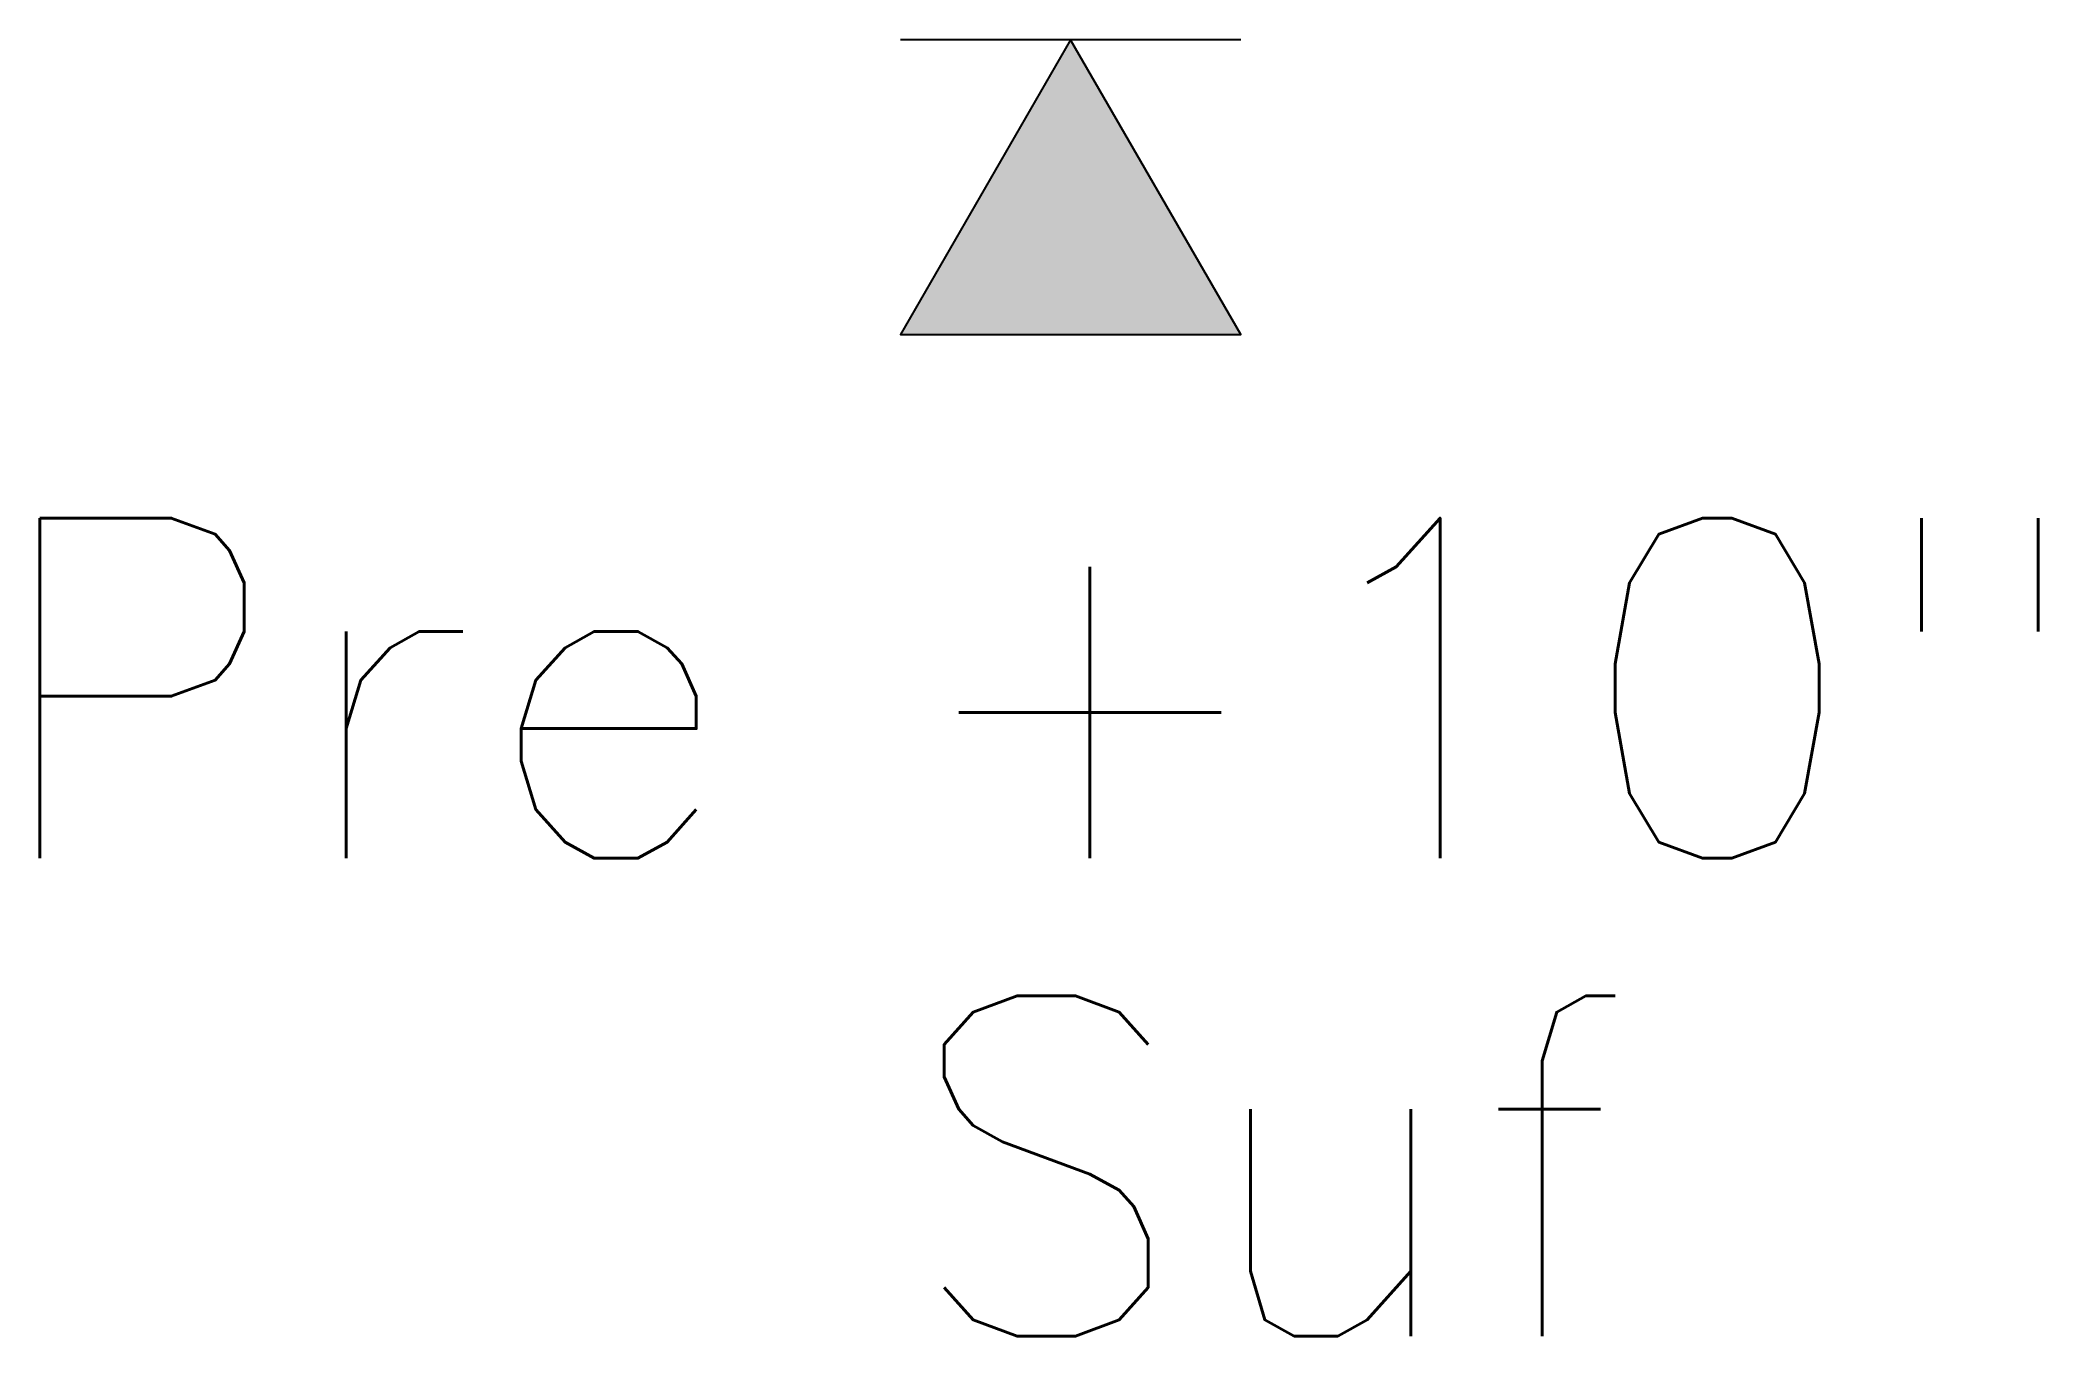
# Model space of a CAD drawing. Header units: inches. Extents: x -3.03 to 2.84, y -3.81 to 0.
import ezdxf
from ezdxf.enums import TextEntityAlignment as Align

# ---------------------------------------------------------------- set-up
doc = ezdxf.new("R2010")
doc.units = ezdxf.units.IN
doc.header["$MEASUREMENT"] = 0
doc.styles.add('Romans', font='romans.shx')

# ---------------------------------------------------------------- blocks, each defined once
blk = doc.blocks.new('Spot Elevation Below')
at = {"linetype": 'ByBlock'}
blk.add_hatch(color=0, dxfattribs=at).paths.add_polyline_path([(0, 0), (-0.5, -0.866), (0.5, -0.866)])
at = {"color": 0, "linetype": 'ByBlock'}
blk.add_line((0.5, 0), (-0.5, 0), dxfattribs=at)
blk.add_line((0.5, 0), (-0.5, 0))
blk.add_lwpolyline([(0, 0), (-0.5, -0.866), (0.5, -0.866)], close=True, dxfattribs=at)
at = {"color": 0, "linetype": 'ByBlock', "style": 'Romans'}
blk.add_attdef('PREFIX', text='', height=1, dxfattribs=at).set_placement((-0.9709, -2.4058), align=Align.RIGHT)
for tag, p in [('ELEVATION', (-0.5, -2.4058)), ('SUFFIX', (-0.5, -3.8106))]:
    blk.add_attdef(tag, p, '', height=1, dxfattribs=at)

msp = doc.modelspace()

# ---------------------------------------------------------------- block references
msp.add_blockref('Spot Elevation Below', (0, 0)).add_auto_attribs({'PREFIX': 'Pre', 'ELEVATION': '+10"', 'SUFFIX': 'Suf'})

doc.saveas('drawing.dxf')
